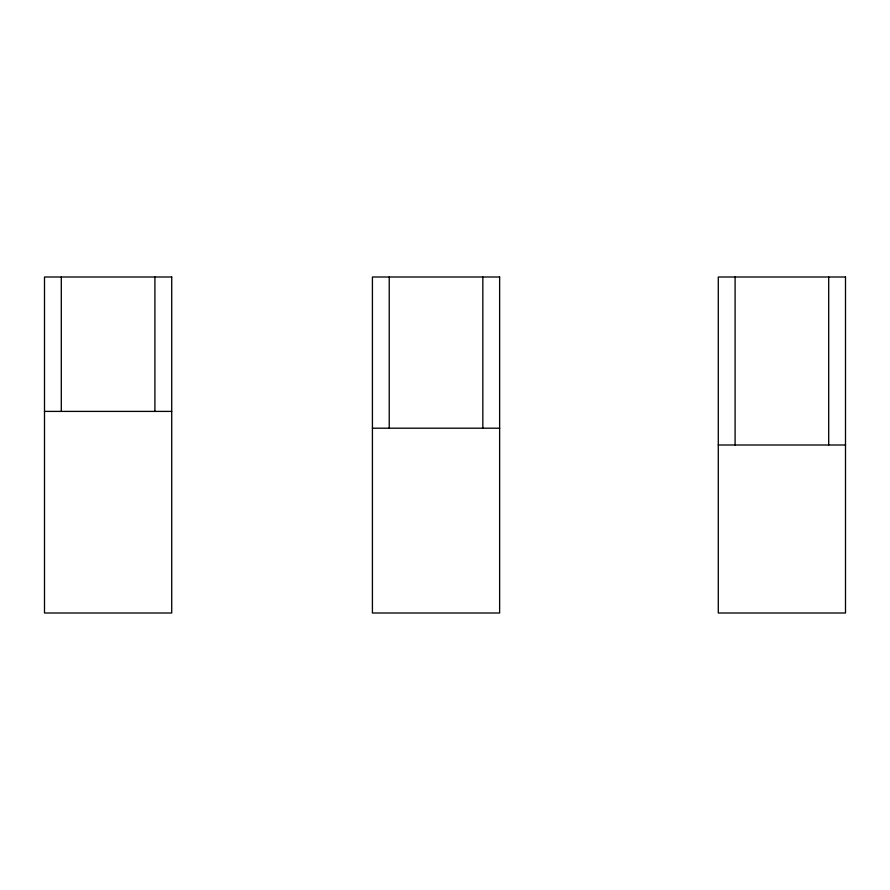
<?xml version="1.0" encoding="UTF-8"?>
<svg xmlns="http://www.w3.org/2000/svg" width="890" height="890" viewBox="0 0 890 890"><rect width="100%" height="100%" fill="white"/><g stroke="black" fill="none" stroke-linecap="round" stroke-linejoin="round"><path stroke-width="1.33" d="M44.5 411.403L171.714 411.403M372.421 428.201L499.635 428.201M718.286 445L845.5 445M828.701 277.001L828.701 445M735.096 277.001L735.096 445M482.836 277.001L482.836 428.201M389.23 277.001L389.23 428.201M154.905 277.001L154.905 411.403M61.299 277.001L61.299 411.403M171.714 277.001L44.5 277.001L44.5 612.999L171.714 612.999L171.714 277.001M499.635 277.001L372.421 277.001L372.421 612.999L499.635 612.999L499.635 277.001M845.5 277.001L718.286 277.001L718.286 612.999L845.5 612.999L845.5 277.001"/></g></svg>
